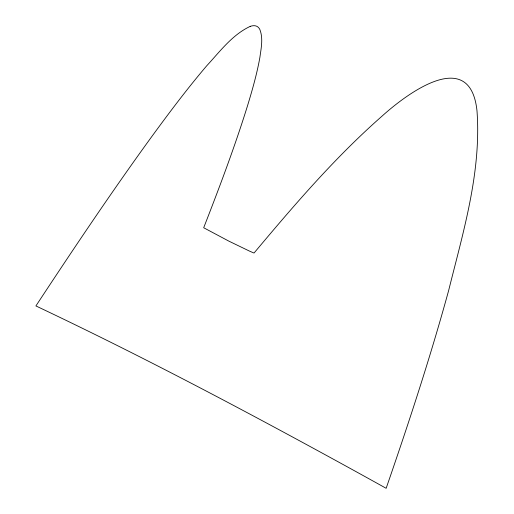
<?xml version="1.0" encoding="UTF-8"?>
<svg xmlns="http://www.w3.org/2000/svg" width="514" height="514" viewBox="0 0 514 514"><rect width="100%" height="100%" fill="white"/><g stroke="black" fill="none" stroke-linecap="round" stroke-linejoin="round"><path stroke-width="0.77" d="M250.196 26.381C232.212 34.798 219.928 51.541 206.737 65.773C186.755 89.237 168.277 113.935 150.133 138.838C110.555 193.489 72.982 249.56 35.903 305.933C140.296 355.309 242.415 409.343 343.66 464.829A441.455 18.491 28.1 0 1 386.149 488.3C408.752 422.964 430.346 357.236 448.638 290.545C463.23 231.878 481.47 171.972 476.998 110.889C470.226 46.074 406.747 93.747 381.729 116.408C334.826 157.657 294.059 205.253 254.032 253.036A73.675 3.084 28.1 0 1 249.374 251.044L228.852 241.13L203.692 227.747C219.388 187.494 234.692 147.043 247.517 105.775C252.361 89.86 256.955 73.823 259.885 57.427C261.118 48.284 263.354 38.389 259.84 29.491A181.596 32.228 -61.5 0 0 250.196 26.381"/></g></svg>
